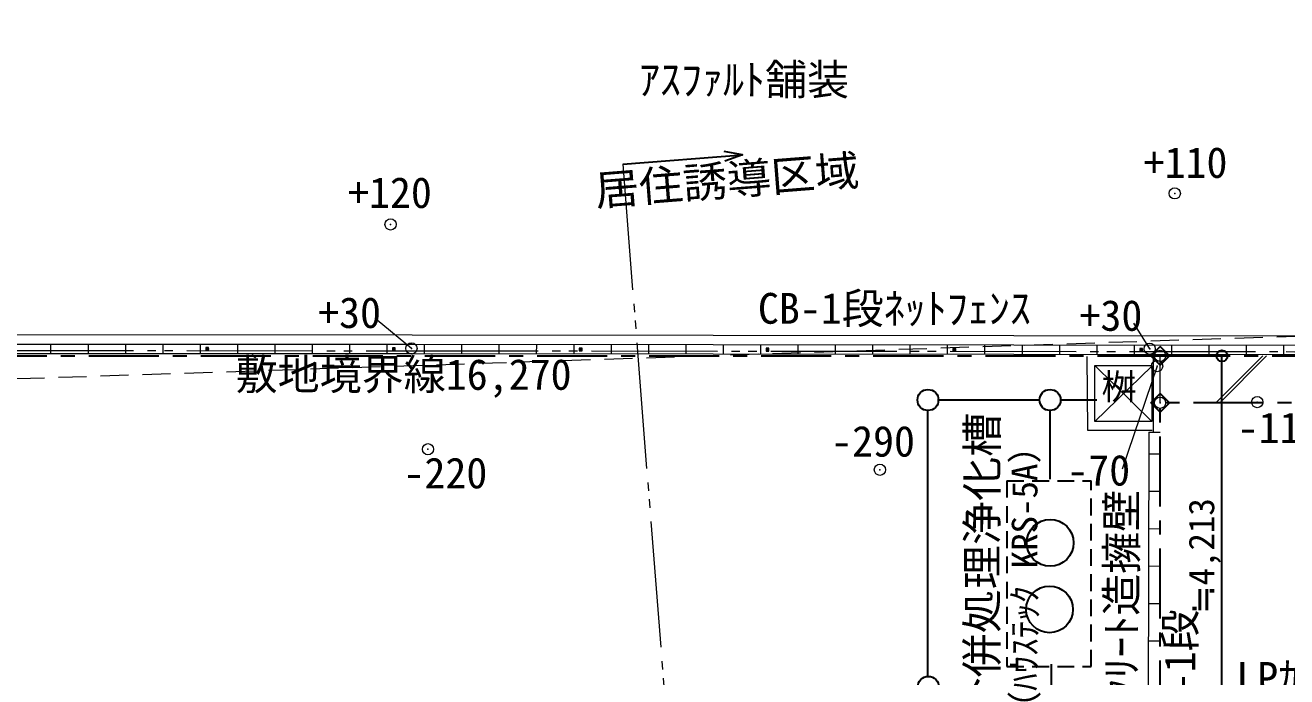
# Model space of a CAD drawing. Units: millimetres at full size, sheet at 1:150. Extents: x -163003 to 39665, y -31756 to 660749.
# Drawn here: x 981 to 14488, y -3294 to 3684 of the extents above; entities that cross this region are included whole.
import ezdxf
from ezdxf.enums import TextEntityAlignment as Align

# ---------------------------------------------------------------- set-up
doc = ezdxf.new("R2010")
doc.units = ezdxf.units.MM
doc.header["$LTSCALE"] = 150
doc.header["$PDMODE"] = 32
doc.header["$PDSIZE"] = 120
for name, pattern in [('CHAIN1', [8, 5, -1, 1, -1]), ('DASHED1', [1.8, 1.2, -0.6]), ('DASHED2', [3, 2, -1]), ('DOUBLE_CHAIN2', [12.8, 9, -1, 0.6, -0.6, 0.6, -1])]:
    doc.linetypes.add(name, pattern=pattern)
for name, color, linetype, lineweight in [('2-0_補助線', 4, 'Continuous', 9), ('2-2', 7, 'Continuous', 25), ('2-4', 134, 'Continuous', 25), ('2-6', 4, 'Continuous', 9), ('2-7', 7, 'Continuous', 9), ('2-8', 1, 'Continuous', 18), ('2-E_ソリッド図形', 1, 'Continuous', 18), ('2-F_寸法・方位', 7, 'Continuous', 25), ('C-1', 2, 'DOUBLE_CHAIN2', 9), ('C-6', 7, 'DASHED1', 25)]:
    doc.layers.add(name, color=color, linetype=linetype, lineweight=lineweight)
doc.styles.add('ＭＳ ゴシック', font='')
doc.styles.get('ＭＳ ゴシック').set_extended_font_data('MS Gothic')

msp = doc.modelspace()

# ---------------------------------------------------------------- linework, layer by layer
at = {"layer": '2-0_補助線'}
msp.add_line((5123.1, 368), (21000, 351.2), dxfattribs=at)
at = {"layer": '2-0_補助線', "color": 6, "linetype": 'CHAIN1', "lineweight": 25}
msp.add_line((31038.8, -358.3), (13131.3, -358.9), dxfattribs=at)
at = {"layer": '2-0_補助線', "linetype": 'DASHED2'}
msp.add_lwpolyline([(20976.9, 563.9), (-13880.7, -596.2), (-13893.1, 13386.1)], dxfattribs=at)
at = {"layer": '2-0_補助線'}
msp.add_lwpolyline([(-7146.7, 369.1), (-3049.3, 371.8), (5122.9, 368)], dxfattribs=at)
at = {"layer": '2-0_補助線', "color": 6, "linetype": 'CHAIN1', "lineweight": 25}
for points in [[(-12253.6, 193.7), (-3138.7, 142.6), (13131.6, 142.6)], [(13131.6, 142.6), (31037.9, 142.4), (31038.8, -358.3)], [(-3041, -14738.9), (13131.3, -14670.6), (13131.3, -358.9)]]:
    msp.add_lwpolyline(points, dxfattribs=at)
at = {"layer": '2-0_補助線', "color": 2}
for p in [(13131.6, 142.6), (13131.3, -358.9)]:
    msp.add_point(p, dxfattribs=at)
at = {"layer": '2-2'}
for p, q in [((8661.6, 2296.6), (8464.9, 2333.1)), ((13031.6, 142.6), (13131.6, 242.6)), ((13031.6, 142.6), (13131.6, 42.6)), ((13231.6, 142.6), (13131.6, 242.6)), ((13231.6, 142.6), (13131.6, 42.6)), ((13031.3, -358.9), (13131.3, -258.9)), ((13231.3, -358.9), (13131.3, -258.9)), ((13031.3, -358.9), (13131.3, -458.9)), ((13231.3, -358.9), (13131.3, -458.9))]:
    msp.add_line(p, q, dxfattribs=at)
at = {"layer": '2-2', "color": 2, "linetype": 'DOUBLE_CHAIN2', "lineweight": 9}
msp.add_line((7378.2, 2195.7), (8848.3, -16495), dxfattribs=at)
at = {"layer": '2-2'}
msp.add_lwpolyline([(7378.2, 2195.7), (8661.6, 2296.6), (8473, 2229.9)], dxfattribs=at)
at = {"layer": '2-4'}
for p, q in [((10746.7, -329.5), (11841, -329.5)), ((12066, -329.5), (12455.1, -329.5)), ((10646.7, -3291.3), (10646.7, -442)), ((11953.5, -1176), (11953.5, -442)), ((11967.4, -3469.7), (11967.4, -3157.3))]:
    msp.add_line(p, q, dxfattribs=at)
for centre in [(10646.7, -329.5), (11953.5, -329.5), (10650.2, -3402.9)]:
    msp.add_circle(centre, 112.5, dxfattribs=at)
at = {"layer": '2-7', "color": 4}
for p, q in [((5116.7, 222.8), (4748.9, 523.9)), ((13020.7, 219.1), (12851.8, 494.7)), ((13099.4, 33.6), (12724.5, -1069.5))]:
    msp.add_line(p, q, dxfattribs=at)
at = {"layer": '2-7', "color": 5}
for p in [(13289, 1883.1), (4892.4, 1550.8), (5116.7, 222.8), (13020.7, 219.1), (13099.4, 33.6), (14171.8, -351.9), (5293.2, -857), (10131.3, -1077)]:
    msp.add_point(p, dxfattribs=at)
at = {"layer": '2-8'}
for p, q in [((-3049.3, 271.8), (5122.9, 268)), ((-3049.3, 171.8), (5122.9, 168)), ((1253.4, 269.8), (1253.3, 169.8)), ((1653.4, 269.6), (1653.3, 169.6)), ((2053.4, 269.4), (2053.3, 169.4)), ((2453.4, 269.2), (2453.3, 169.2)), ((2853.4, 269), (2853.3, 169)), ((2913.3, 228.2), (2940.5, 201)), ((2913.3, 221.1), (2933.5, 201)), ((2913.3, 214), (2926.4, 200.9)), ((2913.3, 207), (2919.3, 200.9)), ((2917.6, 230.9), (2943.3, 205.3)), ((2924.6, 230.9), (2943.3, 212.3)), ((2931.7, 230.9), (2943.3, 219.4)), ((2938.8, 231), (2943.3, 226.5)), ((3253.4, 268.8), (3253.3, 168.8)), ((3653.4, 268.6), (3653.3, 168.6)), ((4053.4, 268.5), (4053.3, 168.5)), ((4453.4, 268.3), (4453.3, 168.3)), ((4853.4, 268.1), (4853.3, 168.1)), ((4913.3, 226.1), (4940.5, 198.9)), ((4913.3, 219), (4933.5, 198.8)), ((4913.3, 211.9), (4926.4, 198.8)), ((4913.3, 204.9), (4919.3, 198.8)), ((4917.6, 228.8), (4943.3, 203.2)), ((4924.6, 228.8), (4943.3, 210.2)), ((4931.7, 228.8), (4943.3, 217.3)), ((4938.8, 228.8), (4943.3, 224.4)), ((5122.9, 168), (20999.8, 151.2)), ((5123, 268), (20999.9, 251.2)), ((5253.4, 267.8), (5253.3, 167.8)), ((5653.4, 267.4), (5653.3, 167.4)), ((6053.4, 267), (6053.3, 167)), ((6453.4, 266.6), (6453.3, 166.6)), ((6853.4, 266.1), (6853.3, 166.1)), ((6913.3, 224), (6940.5, 196.7)), ((6913.3, 216.9), (6933.5, 196.7)), ((6913.3, 209.8), (6926.4, 196.7)), ((6913.3, 202.7), (6919.3, 196.7)), ((6917.6, 226.7), (6943.3, 201.1)), ((6924.6, 226.7), (6943.3, 208.1)), ((6931.7, 226.7), (6943.3, 215.2)), ((6938.8, 226.7), (6943.3, 222.3)), ((7253.4, 265.7), (7253.3, 165.7)), ((7653.4, 265.3), (7653.3, 165.3)), ((8053.4, 264.9), (8053.3, 164.9)), ((8453.4, 264.4), (8453.3, 164.4)), ((8853.4, 264), (8853.3, 164)), ((8913.3, 221.9), (8940.5, 194.6)), ((8913.3, 214.8), (8933.5, 194.6)), ((8913.3, 207.7), (8926.4, 194.6)), ((8913.3, 200.6), (8919.3, 194.6)), ((8917.6, 224.6), (8943.3, 198.9)), ((8924.6, 224.6), (8943.3, 206)), ((8931.7, 224.6), (8943.3, 213.1)), ((8938.8, 224.6), (8943.3, 220.2)), ((9253.4, 263.6), (9253.3, 163.6)), ((9653.4, 263.2), (9653.3, 163.2)), ((10053.4, 262.8), (10053.3, 162.8)), ((10453.4, 262.3), (10453.3, 162.3)), ((10853.4, 261.9), (10853.3, 161.9)), ((10913.3, 219.7), (10940.5, 192.5)), ((10913.3, 212.7), (10933.5, 192.5)), ((10913.3, 205.6), (10926.4, 192.5)), ((10913.3, 198.5), (10919.3, 192.5)), ((10917.6, 222.5), (10943.3, 196.8)), ((10924.6, 222.5), (10943.3, 203.9)), ((10931.7, 222.5), (10943.3, 211)), ((10938.8, 222.5), (10943.3, 218.1)), ((11253.4, 261.5), (11253.3, 161.5)), ((11653.4, 261.1), (11653.3, 161.1)), ((12053.4, 260.7), (12053.3, 160.7)), ((12453.4, 260.2), (12453.3, 160.2)), ((12853.4, 259.8), (12853.3, 159.8)), ((12913.3, 217.6), (12940.5, 190.4)), ((12913.3, 210.6), (12933.5, 190.4)), ((12913.3, 203.5), (12926.4, 190.4)), ((12913.3, 196.4), (12919.3, 190.4)), ((12917.6, 220.4), (12943.3, 194.7)), ((12924.6, 220.4), (12943.3, 201.8)), ((12931.7, 220.4), (12943.3, 208.9)), ((12938.8, 220.4), (12943.3, 215.9)), ((13061.3, -675.3), (13061.3, 159.6)), ((13131.3, -358.9), (13131.6, 142.6)), ((13253.4, 259.4), (13253.3, 159.4)), ((13653.4, 259), (13653.3, 159)), ((14053.4, 258.6), (14053.3, 158.6)), ((14453.4, 258.1), (14453.3, 158.1)), ((13011.8, -675.2), (12982.6, -14511.7)), ((13011.8, -675.2), (13131.3, -675.3)), ((13131.3, -911.3), (13011.3, -911)), ((13130.5, -1311.3), (13010.5, -1311)), ((13129.6, -1711.3), (13009.6, -1711)), ((13128.8, -2111.3), (13008.8, -2111)), ((13127.9, -2511.3), (13007.9, -2511)), ((13127.1, -2911.3), (13007.1, -2911))]:
    msp.add_line(p, q, dxfattribs=at)
at = {"layer": '2-8', "linetype": 'DOUBLE_CHAIN2'}
for p, q in [((-3049.3, 201.8), (5122.9, 198)), ((5122.9, 198), (20999.8, 181.2))]:
    msp.add_line(p, q, dxfattribs=at)
at = {"layer": '2-8', "color": 4, "lineweight": 9}
for p, q in [((12356.4, -657.8), (12350, 136.6)), ((12432.9, -559.2), (12433.5, 38.8)), ((13043.3, 31.6), (12432.9, -559.2)), ((12433.5, 38.8), (13042.6, -559.8)), ((12433.5, 38.8), (13043.3, 38.1)), ((13043.3, 38.1), (13042.6, -559.8)), ((13047.6, -655), (12356.4, -657.8)), ((13042.6, -559.8), (12432.9, -559.2))]:
    msp.add_line(p, q, dxfattribs=at)
at = {"layer": '2-8'}
for points in [[(2913.3, 230.9), (2913.3, 200.9), (2943.3, 201), (2943.3, 231)], [(4913.3, 228.8), (4913.3, 198.8), (4943.3, 198.9), (4943.3, 228.9)], [(6913.3, 226.7), (6913.3, 196.7), (6943.3, 196.7), (6943.3, 226.7)], [(8913.3, 224.6), (8913.3, 194.6), (8943.3, 194.6), (8943.3, 224.6)], [(10913.3, 222.5), (10913.3, 192.5), (10943.3, 192.5), (10943.3, 222.5)], [(12913.3, 220.4), (12913.3, 190.4), (12943.3, 190.4), (12943.3, 220.4)]]:
    msp.add_lwpolyline(points, close=True, dxfattribs=at)
at = {"layer": '2-E_ソリッド図形'}
for p, q in [((13728.7, -358.9), (14230.1, 142.6)), ((13771.1, -358.9), (14272.5, 142.6))]:
    msp.add_line(p, q, dxfattribs=at)
at = {"layer": '2-F_寸法・方位'}
for p, q in [((13794.2, 142.6), (13384.7, 142.6)), ((13794.2, -4070.6), (13794.2, 142.6))]:
    msp.add_line(p, q, dxfattribs=at)
msp.add_point((13794.2, 142.6), dxfattribs=at)
at = {"layer": 'C-6'}
for p, q in [((11492.4, -1195.5), (11492.4, -3185.5)), ((11492.4, -1195.5), (12392.4, -1195.5)), ((12392.4, -3185.5), (12392.4, -1195.5)), ((11492.4, -3185.5), (12392.4, -3185.5))]:
    msp.add_line(p, q, dxfattribs=at)
at = {"layer": 'C-6', "linetype": 'Continuous'}
for centre in [(11954.7, -1859.4), (11947.8, -2572.1)]:
    msp.add_circle(centre, 250, dxfattribs=at)

# ---------------------------------------------------------------- texts
at = {"layer": '2-0_補助線', "color": 7, "style": 'ＭＳ ゴシック'}
msp.add_text('ｱｽﾌｧﾙﾄ舗装', height=329.9, rotation=359.94, dxfattribs=at).set_placement((7552.1, 2840), align=Align.BOTTOM_LEFT)
msp.add_text('敷地境界線16,270', height=329.9, dxfattribs=at).set_placement((3233.9, -319.5), align=Align.BOTTOM_LEFT)
at = {"layer": '2-2', "style": 'ＭＳ ゴシック', "width": 1.05}
msp.add_text('居住誘導区域', height=329.9, rotation=4.497, dxfattribs=at).set_placement((7102.5, 1650.2), align=Align.BOTTOM_LEFT)
at = {"layer": '2-6', "color": 7, "style": 'ＭＳ ゴシック', "width": 1.05}
msp.add_text('合併処理浄化槽', height=329.9, rotation=89.94, dxfattribs=at).set_placement((11487.6, -3773.7), align=Align.BOTTOM_LEFT)
at = {"layer": '2-6', "color": 7, "style": 'ＭＳ ゴシック'}
msp.add_text('LPｶﾞｽ', height=329.9, rotation=0.167, dxfattribs=at).set_placement((13948, -3565.9), align=Align.BOTTOM_LEFT)
at = {"layer": '2-7', "style": 'ＭＳ ゴシック'}
for s, p in [('+110', (12955.3, 1950.2)), ('+120', (4437.1, 1627.9)), ('+30', (4116.9, 342.4)), ('+30', (12268.4, 312.2)), ('-1110', (13961.6, -890.1)), ('-290', (9609.5, -1035.1)), ('-70', (12137.9, -1345)), ('-220', (5030.7, -1374.7))]:
    msp.add_text(s, height=329.9, dxfattribs=at).set_placement(p, align=Align.BOTTOM_LEFT)
at = {"layer": '2-8', "color": 7, "style": 'ＭＳ ゴシック'}
for s, height, p in [('CB-1段ﾈｯﾄﾌｪﾝｽ', 329.9, (8825.6, 388.2)), ('桝', 274.9, (12504.2, -405.7))]:
    msp.add_text(s, height=height, dxfattribs=at).set_placement(p, align=Align.BOTTOM_LEFT)
for s, p in [('ｺﾝｸﾘｰﾄ造擁壁', (12978, -3990.6)), ('CB-1段', (13606, -3920.3))]:
    msp.add_text(s, height=329.9, rotation=89.879, dxfattribs=at).set_placement(p, align=Align.BOTTOM_LEFT)
at = {"layer": '2-F_寸法・方位', "style": 'ＭＳ ゴシック'}
msp.add_text('≒4,213', height=274.9, rotation=90, dxfattribs=at).set_placement((13794.2, -2620.3), align=Align.BOTTOM_LEFT)
at = {"layer": 'C-1', "color": 5, "style": 'ＭＳ ゴシック'}
msp.add_text('（ﾊｳｽﾃｯｸ KRS-5A）', height=274.9, rotation=90, dxfattribs=at).set_placement((11901, -3819.3), align=Align.BOTTOM_LEFT)

doc.saveas('drawing.dxf')
